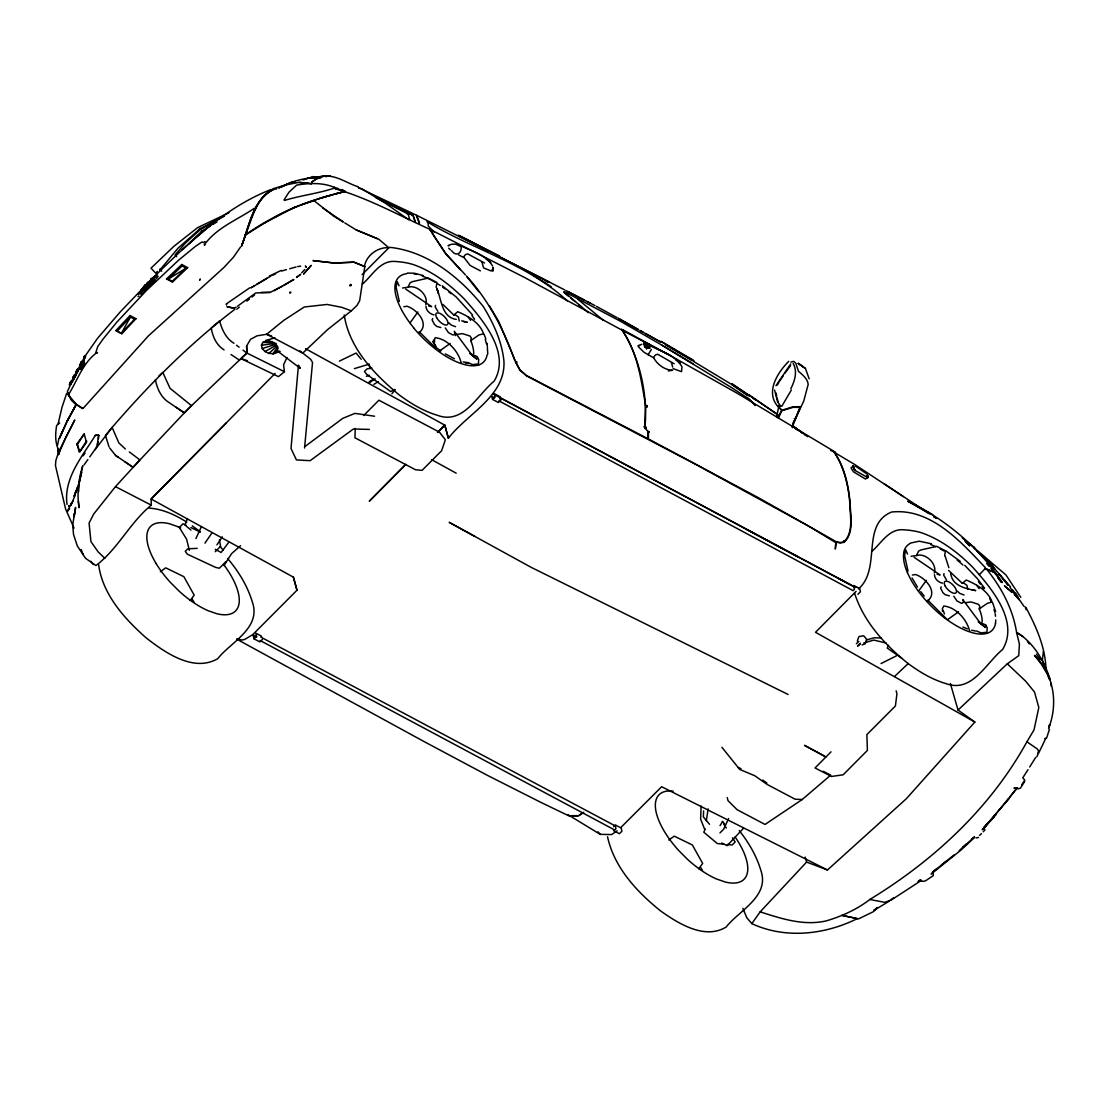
<?xml version="1.0" encoding="UTF-8"?>
<svg xmlns="http://www.w3.org/2000/svg" width="1109" height="1109" viewBox="0 0 1109 1109"><rect width="100%" height="100%" fill="white"/><g stroke="black" fill="none" stroke-linecap="round" stroke-linejoin="round"><path stroke-width="1.5" d="M147.442 285.47L146.055 286.843L148.745 281.852L147.539 283.155M648.1 431.886L647.864 431.027L648.003 438.734L526.387 375.48L519.996 369.935L515.685 361.881L498.8 321.624L489.36 305.779M78.587 491.869L79.155 483.164L81.65 472.282M645.701 405.658L645.688 406.462L645.632 404.91L644.648 427.811L644.468 426.979L644.426 426.022L644.606 427.575L648.474 432.08L648.377 438.928L758.417 497.719L836.172 541.705L840.04 542.537L843.741 541.927C854.29 532.486 849.771 514.271 849.688 501.573C847.983 483.774 843.602 465.974 833.455 451.016L736.792 393.043L669.919 355.379L622.454 330.413C640.045 358.886 647.919 394.402 644.981 427.769L646.02 428.531L645.798 426.729L644.981 427.769L645.84 427.7M647.088 406.393L647.074 407.197L646.159 406.462L647.018 405.658L646.159 406.462M150.02 280.757L151.531 278.803L148.703 284.223L151.725 278.733L152.543 280.716L154.054 279.413L153.181 277.402L149.992 281.076M355.268 428.448L354.935 437.792L415.515 469.759L422.099 470.327L441.618 450.725L445.361 439.788L439.483 432.177L378.918 400.21L363.655 415.528M703.605 810.929L703.383 816.931L709.51 824.292M144.53 285.97L146.028 284.625L143.491 287.758L145.736 284.639C140.496 288.492 146.568 286.995 143.255 289.546L142.063 289.38L140.649 292.804L143.338 287.633L140.649 292.804L141.883 289.019L146.028 284.625L142.202 288.853M74.261 516.544L75.592 507.409L72.681 524.973L73.513 534.399L77.325 545.975L85.601 558.34L95.915 565.521C117.526 549.565 130.072 522.394 151.295 505.149L151.115 499.022L275.046 373.497M487.766 354.228L487.142 343.346M304.559 448.008L312.53 362.491L310.7 359.316L299.957 350.846M701.11 806.035L700.638 819.204L704.603 829.172M97.426 444.446L98.507 434.686M98.133 441.632L96.414 447.468L89.76 456.88M98.465 438.637L98.812 435.657L97.592 435.088L98.798 435.657M81.29 369.422C79.072 370.032 85.961 365.027 84.312 361.797L83.23 361.659M459.278 321.055L458.433 317.022L455.494 314.942L453.789 315.011L442.796 304.337M967.769 589.364L966.937 585.33L963.998 583.237L962.293 583.306L948.639 570.497M146.055 286.843L146.374 284.278L148.495 281.838M79.113 451.89L77.089 443.697L79.834 451.876L86.433 442.38L84.27 434.118L77.089 443.697M81.068 475.539L81.498 472.656M706.35 820.618L708.138 808.849M148.703 284.223L150.172 282.781M77.159 445.097L77.394 443.628C74.885 449.145 85.462 431.553 83.508 434.686M57.529 445.263L58.888 438.512M792.505 427.686L793.892 420.824L792.186 426.896M364.806 266.59L353.979 262.181L334.225 262.999L312.96 260.601L334.239 263.027L353.979 262.181L364.806 266.59L359.663 300.775L357.001 305.419L351.373 310.811L327.405 329.747L302.702 353.175L266.659 334.266L257.025 335.833L250.523 339.326L246.628 345.98L246.863 353.036L187.795 409.221L133.038 467.291L115.53 455.383L109.722 448.008M58.112 423.874L62.007 407.28L66.665 393.362M74.941 375.092L75.883 374.925C74.76 379.777 72.002 379.278 74.192 375.397L74.968 375.799C77.478 374.828 75.869 370.725 76.771 372.555L76.729 370.794L77.547 371.113L76.327 371.335L77.547 371.279C77.394 372.693 73.333 380.304 74.067 376.076L74.871 376.381L73.541 376.603L74.275 377.046L73.236 379.999L72.459 379.569M645.771 406.268C641.113 380.207 637.814 352.149 621.969 330.122L524.654 277.527L431.249 230.007L430.625 230.492L436.087 239.322L446.012 253.85L465.517 274.99M78.503 368.618L79.294 369.034C80.139 366.247 74.941 376.81 77.769 368.909L78.559 369.297L80.111 365.679M73.638 516.489L74.414 513.287M435.56 305.322L435.158 306.791L437.903 311.435M944.05 573.616L943.648 575.086L946.393 579.744M84.838 357.68L84.09 357.264L85.435 356.599L84.797 355.712C83.827 359.621 83.702 355.254 85.629 356.017L81.553 364.944L80.403 364.944L81.109 363.697L81.816 364.085M73.236 379.999L72.612 379.181L73.749 378.807L72.917 379.763C74.303 375.521 73.804 382.605 69.423 384.823L72.612 380.872M436.17 287.453L436.904 282.476L428.254 278.068L412.312 281.672L410.108 282.809L407.987 287.273L402.581 287.966M944.66 555.761L945.395 550.785L936.758 546.363L920.817 549.981L918.612 551.118L916.491 555.567L911.071 556.274M81.04 364.847L82.454 361.437L81.747 363.558L80.943 363.142L81.844 361.326L82.634 361.686L81.442 362.13L81.29 364.293L82.246 362.38L81.331 361.991L80.777 362.99L81.733 363.308L80.777 362.99M857.299 641.002L858.921 636.566L863.661 635.748L866.794 639.352L865.186 643.788L862.095 644.911M473.695 353.577A50.667 21.903 44.8 0 0 471.852 343.43L470.771 340.615L471.311 337.954L470.022 336.041L462.55 333.643L457.116 334.35M982.2 621.872A50.667 21.903 44.8 0 0 980.356 611.724L979.261 608.91L979.815 606.263L978.526 604.35L971.054 601.937L965.606 602.658M76.895 372.042L77.367 370.947M84.686 358.165L83.993 360.203L83.466 359.288L84.215 359.718L83.147 360.189L83.466 359.288M241.499 246.24C249.123 226.652 252.381 200.161 272.856 189.667M73.222 377.102L73.998 377.517C74.303 375.133 71.045 382.868 70.172 385.294L69.992 383.714L70.976 383.811L69.992 383.714M80.403 366.275L79.654 365.859L80.389 364.223L80.832 365.734L78.018 371.058L77.173 370.656L78.448 369.921L77.131 370.101L77.38 372.388L77.228 370.739L76.576 371.862L77.325 372.333L76.576 371.862L77.228 370.739M70.81 384.033L71.697 381.676L70.934 381.246L70.477 382.203L71.281 382.577L70.934 381.246M1043.403 651.343L1042.377 660.146L1045.704 668.782M73.97 496.444L77.907 486.893M60.288 449.145L58.32 454.787L65.694 437.556L74.774 419.978L58.611 451.987L55.866 460.485L55.45 465.433L65.57 508.934L74.053 528.092M364.417 266.77C366.012 255.07 378.474 246.78 388.843 247.778L362.088 274.644M1037.719 753.538L1038.606 751.043L1037.386 749.032L1026.92 741.782L1034.018 729.902L1038.814 707.487L1034.517 692.044L1025.645 681.189L1007.305 663.792L958.037 710.051L974.866 722.042L906.33 798.73L827.48 869.983L806.603 862.067L805.162 857.091M73 501.157L70.699 505.413L74.941 495.889M80.389 364.223L80.264 366.192L79.501 365.734L80.555 365.776L79.654 365.859M71.336 503.347L67.372 511.401L69.576 508.615M81.47 362.296L81.844 361.326L82.26 362.657M349.876 285.401L351.151 285.373L350.68 284.472L349.931 285.817L351.151 285.373L350.68 284.472M187.463 518.624L184.981 524.959L190.984 530.116M82.815 465.725C78.351 479.06 76.881 493.796 79.03 507.756L78.434 501.296M792.367 426.896L799.977 407.336L792.963 407.35L781.748 410.829L778.338 418.204M81.137 365.429L81.109 363.697M82.634 466.334L79.155 483.164L74.4 495.737L77.935 486.823L74.539 494.988M251.674 218.334C255.985 207.009 261.585 193.825 273.771 189.265M833.982 452.125L833.455 451.016M251.091 219.762L241.61 245.838C249.206 226.264 253.143 199.967 273.438 189.459M74.871 376.381C74.026 375.008 72.224 378.474 73.749 378.807L73.651 377.199M80.541 368.964L81.026 369.574L80.971 365.318L81.747 365.679L84.034 361.95M67.691 393.03L71.392 400.002L76.147 404.591L67.039 421.365L59.553 438.041L67.039 421.365L76.147 404.591L71.475 400.058L67.607 392.974M790.8 388.788C794.682 381.052 797.787 371.598 793.157 363.447M83.12 364.542L83.577 365.72L83.12 364.542L83.937 364.861M73.069 378.377L73.596 377.129L74.414 377.476L73.901 376.45L74.663 376.88M425.801 304.725C429.017 295.479 416.845 284.195 407.987 287.273M934.305 573.02C937.521 563.774 925.336 552.49 916.491 555.567M59.553 438.041L62.853 430.32M433.924 340.283L435.282 337.718C447.44 338.98 458.267 351.04 461.15 362.685M146.374 284.278L147.261 283.1L146.374 284.569M705.213 829.019L703.799 832.207L717.301 843.533L723.914 844.185M648.779 347.616L649.333 346.382L648.779 347.616L645.244 346.729L644.371 344.317L645.992 344.22M794.709 420.658L795.985 417.746M151.531 278.803C149.271 281.284 160.625 271.372 151.06 279.302M67.372 391.643L70.186 385.419M73 379.209L75.828 372.998M77.173 370.656L78.24 370.406L77.173 370.656L77.422 369.602L78.24 369.921L77.658 368.964L77.131 370.101L78.434 369.339L77.658 368.964M70.061 382.827L71.295 382.203L70.061 382.827L70.824 383.243M195.933 538.558L201.464 526.498M74.081 375.438L74.858 375.812L73.541 376.603L74.081 375.438L74.968 375.799M77.88 370.545L78.434 369.339M286.968 357.486L283.557 364.861L284.417 371.695L278.47 376.658L241 358.609L247.418 360.688M728.641 818.525L723.65 829.241L719.963 832.901M1038.579 753.288L1045.773 738.372L1044.803 738.622M74.275 377.046L74.858 375.812M888.559 645.313L887.242 648.086L901.853 658.289M261.433 345.246L262.764 342.473L265.924 341.031L270 341.309L273.895 343.18L276.598 346.16L277.43 349.474L276.099 352.246L272.939 353.688L268.877 353.411L264.996 351.539L262.265 348.573L261.433 345.246L275.975 343.319M1036.846 756.685L1037.982 754.37M276.099 352.246L278.123 348.143M432.718 318.546L432.08 319.822L434.423 324.382L436.766 326.434L440.827 327.529M941.208 586.855L940.584 588.117L942.913 592.677L945.27 594.743L949.332 595.824M795.375 418.925L803.734 401.084L808.211 384.366C807.394 378.363 802.583 374.967 798.508 371.293L795.818 363.295L793.697 361.354L790.883 362.13M80.583 363.78L81.29 364.293C79.709 364.196 81.096 360.938 82.246 362.38M73.541 376.603L74.192 375.397M77.131 370.101L77.769 368.909M80.707 364.639L81.914 363.225M67.025 421.365L76.161 404.591L82.621 408.583M76.022 372.083L76.729 370.794L76.077 372.333C78.143 373.081 74.83 372.139 76.729 370.961L77.547 371.279M80.527 363.821L81.082 362.823M84.09 357.264L85.033 357.098L84.797 355.712M80.888 364.265L82.454 361.437M794.765 420.159L800.615 406.643L792.921 406.823L781.554 410.316L778.227 417.386L776.577 416.582L778.809 406.49M240.528 247.03L233.403 257.26L223.727 267.671L148.495 335.805L83.757 407.668M777.326 385.045L778.865 382.411M791.327 390.035L781.831 406.227L778.532 405.464M1035.709 757.364L1029.707 766.971M141.148 290.572L141.883 289.019L141.176 290.253M641.848 344.275L638.285 345.717L638.382 346.784L644.079 352.329L653.27 357.625L655.474 354.949L657.748 354.256L674.203 363.766M648.113 354.741L651.33 349.487M1024.758 781.291L1020.474 788.139L1018.353 788.804L1013.931 787.972L1016.648 788.236M1021.777 784.798L1024.771 780.015L1022.748 777.866L1027.974 769.688M720.032 825.623L722.624 821.492M85.338 356.46L84.284 356.654M224.018 565.576L231.587 553.613L240.542 545.711M1026.92 741.782C990.448 808.004 933.917 860.404 869.816 899.482C856.841 909.546 841.911 916.2 826.219 920.9C803.623 926.07 781.512 918.696 760.178 911.861L751.791 923.631C785.366 939.226 824.819 934.735 857.312 918.626L841.939 915.355L858.518 918.89L873.185 911.778L876.914 908.451M775.981 385.655L790.717 363.974M305.543 348.711L444.792 425.149L448.396 438.249C466.861 413.851 506.217 396.121 503.902 360.688C501.781 341.253 493.422 323.079 483.302 306.569C460.124 277.61 427.686 251.341 389.703 247.321L388.843 247.778L378.876 239.294L356.211 229.923L344.76 222.881M95.249 435.532L96.261 435.061L95.249 435.532C82.468 456.243 63.352 478.242 67.025 504.443M779.627 381.094L783.273 375.674M204.957 543.147L211.722 533.221M216.934 544.852L222.257 536.853M146.984 283.724L148.745 281.852M144.433 288.201L143.352 289.782L142.063 289.38M79.876 451.321L86.613 440.897L86.433 442.38M83.147 455.827L85.074 453.068M85.504 355.504L97.592 338.259L120.326 311.809L141.12 290.114M76.646 371.903L77.63 372.028M84.048 464.934L87.861 459.556M272.939 353.688L277.86 346.812M410.094 322.788L417.913 312.003M918.599 591.097L926.403 580.298M858.449 588.976C881.877 568.487 860.376 525.028 891.511 512.053C930.576 507.742 960.727 541.622 985.152 567.434L985.236 568.57L979.233 574.781M156.369 278.747L158.157 276.293M190.235 600.454L194.172 595.131L183.858 576.666L165.712 567.836L160.334 571.745M698.725 868.749L702.662 863.426L692.349 844.961L674.217 836.144L668.838 840.054M785.089 372.957L790.523 365.665M228.787 542.273L221.093 552.49L215.271 549.302M1017.591 787.737L984.085 828.035M1009.661 797.26L1015.525 789.58M94.986 449.741L112.369 427.131M391.934 393.75L395.081 389.786M129.337 451.959L139.914 459.916L115.475 486.643L93.794 513.911L89.08 523.004L90.91 541.525L98.049 551.755L104.828 558.298M155.496 279.815L140.885 294.842M156.549 272.37L157.353 271.4M1009.051 798.605L984.224 827.453M999.015 810.152L1002.245 806.285M1004.394 803.692L1008.691 798.535M141.578 289.38L143.103 287.591M418.855 332.908C430.306 323.98 416.832 309.342 407.017 306.236L403.842 306.708M927.346 601.203C938.81 592.275 925.336 577.637 915.507 574.531L912.333 575.017M986.941 824.001L983.628 827.744L984.931 829.962L983.239 831.792M993.581 816.529L995.799 814.034M112.55 426.923C149.59 384.033 189.833 343.665 234.942 309.245M144.932 288.035L143.352 289.782L141.897 289.56M159.835 270.097L177.939 248.277L200.396 228.399L199.135 229.23L224.42 216.227M996.132 814.574L982.227 829.74L994.329 816.598M170.689 403.676L184.385 412.908L191.58 405.7L170.024 388.302L162.801 372.388L158.961 375.979M301.69 272.828L304.809 269.459M760.178 911.861L806.603 862.067M115.946 330.579L130.03 315.538L136.005 318.699L121.838 333.698L115.946 330.579L121.838 333.698M117.609 330.704L130.405 317.035L130.03 315.538M743.46 828.312L727.13 845.696L721.668 842.992M134.508 319.212L121.63 332.852L130.405 317.035L134.508 319.212L136.005 318.699M80.999 364.736L80.195 364.417M226.416 422.848L151.129 499.022L293.386 577.137L296.99 590.224L252.686 634.695L244.784 639.38L241.998 640.059L237.09 638.812M405.658 464.505L369.283 501.226L405.825 464.421M262.459 639.352L259.908 641.931L253.989 638.798L253.254 635.707L256.193 637.259M856.079 591.388L815.517 632.282L974.866 722.042M831.015 751.847L815.032 767.969L831.528 776.452L843.131 774.817L867.404 750.433L866.864 734.615L895.407 705.976L896.931 693.901L896.169 690.81M437.487 432.51L444.792 425.149L448.396 438.249M253.989 638.798L256.567 636.219L255.819 633.142L261.682 636.247M857.895 594.327L860.459 591.749L859.725 588.657L853.861 585.51M362.31 284.154C372.25 275.85 380.027 260.116 395.109 261.461C402.04 261.918 408.958 262.888 415.487 265.342C433.938 272.37 449.866 284.694 463.798 298.473C482.165 318.935 511.249 352.676 494.115 381.191C477.494 394.693 463.576 424.955 437.584 415.362C423.555 411.203 410.926 403.634 399.268 394.956C374.412 374.357 349.224 348.184 344.22 315.025M225.986 561.57L219.332 568.238L215.52 567.364L187.379 554.195L185.258 551.381L187.809 548.816L197.166 548.345M500.963 399.947L498.398 402.525L492.521 399.365L495.085 396.786L494.351 393.695L500.201 396.828M871.993 551.256C881.392 543.105 889.141 528.411 903.599 529.769C910.531 530.213 917.448 531.183 923.977 533.651C942.428 540.665 958.37 552.989 972.288 566.782C990.67 587.243 1019.739 620.971 1002.605 649.5C985.998 662.988 972.08 693.25 946.074 683.657C932.059 679.498 919.43 671.943 907.758 663.265C884.885 644.745 863.661 621.761 854.582 593.218M613.624 826.662L615.329 824.957L621.22 828.063L621.955 831.168L619.39 833.732L613.513 830.613M215.243 551.686L220.58 546.363L219.416 539.764M437.847 432.108L444.792 425.149M620.846 827.508L661.643 786.738L827.48 869.983M788.735 361.326C776.3 373.844 763.574 395.151 781.055 409.54L779.558 407.516M836.643 542.149L836.075 542.994L836.643 542.149L840.303 542.98L844.06 542.329C854.651 532.791 850.229 514.562 850.035 501.781C848.233 484.453 844.462 466.875 834.356 452.361L854.637 464.449L903.336 496.61M188.364 244.091L202.337 230.714L201.394 231.393L209.906 226.222M172.477 282.088L172.311 281.27L186.118 268.115L187.657 267.643L181.765 264.51L166.502 278.927L172.477 282.088L187.657 267.643M181.765 264.51L182.084 265.98L168.208 279.094L166.502 278.927M856.37 643.747L858.851 641.404M857.95 645.577L860.445 643.234M857.728 646.297L860.21 643.941M894.741 676.268L908.326 663.459M974.742 837.253L960.99 850.062L931.186 874.017L933.043 872.298L933.321 875.625L925.696 880.712L923.409 881.378L919.209 880.477L921.357 880.421L890.777 900.342M979.566 835.354L981.451 833.594M974.27 837.198L959.23 850.603M82.634 553.654L82.995 554.542L81.179 549.426M268.877 353.411L277.236 345.897M962.543 847.415L966.383 843.963M971.526 839.347L974.09 837.045M152.363 278.567L157.395 274.727L149.978 284.181L138.403 294.592L149.202 281.631C185.536 246.032 222.701 208.409 270.998 189.514M69.423 384.823L70.186 383.492L69.604 384.657L70.726 384.518M210.932 224.822L182.236 249.65L182.819 249.151M727.241 797.565L728.017 800.684L737.125 809.709L765.03 824.444L802.251 799.492L830.683 775.136L823.183 771.282M877.302 907.481L873.698 910.531L889.03 901.284M954.253 854.803L933.21 871.729M453.789 315.011L457.74 311.726C468.164 316.148 479.532 322.483 483.593 333.726L478.908 334.987L470.771 340.615M962.293 583.306L966.23 580.035C976.655 584.443 988.036 590.778 992.084 602.035L987.412 603.282L979.261 608.91M236.785 309.189L239.322 307.165M246.933 301.08L249.47 299.042M252.006 297.018L254.543 294.98M932.6 871.91L936.343 868.985M941.319 865.075L946.296 861.166M305.335 446.248L342.75 418.37L354.894 413.394L374.551 416.222M237.437 306.278L255.749 292.97L270.083 292.388L282.767 286.011M439.33 351.165L450.129 343.471M947.835 619.46L958.62 611.766M1007.305 663.792L1018.769 655.641L1019.393 643.941L1016.62 632.684C1012.947 608.841 1001.302 587.229 986.192 568.695L985.236 568.557L993.997 572.216L985.236 568.557M893.563 897.833L889.515 900.688L884.677 902.324L869.816 899.482M617.075 830.835L611.655 834.578L600.219 834.356L567.794 814.588M226.472 303.811L226.499 304.725L226.472 303.811L249.733 287.813M917.975 881.669L920.664 879.853M369.491 382.633L375.216 378.807M583.182 812.745L578.219 816.044L568.834 815.85L541.123 802.5L487.849 775.579L423.583 741.311L236.855 639.228M578.829 815.503L583.694 812.273M336.36 193.618L344.303 191.594L343.804 191.081L345.509 191.4C309.48 199.578 274.921 213.718 244.756 235.358L264.968 222.826M369.131 381.801L373.511 379.126M373.913 384.338L378.28 381.648M644.662 347.02L649.07 344.317L650.068 348.337L644.662 347.02L643.664 343L649.07 344.317M212.748 224.503L217.004 221.911M253.822 286.108L250.911 287.855L270.956 275.989M256.733 284.375L266.909 278.276M284.223 285.221L293.843 279.482L274.048 290.752M216.574 220.137L199.994 229.91L185.577 242.885L175.028 254.973L176.622 256.664M418.731 332.27L419.368 331.896L435.851 348.101M927.235 600.565L927.873 600.205L946.49 618.85M264.635 223.006L294.828 207.036M275.489 216.865C296.699 204.444 320.751 197.998 344.303 191.594L342.626 190.055L335.001 188.613M264.996 351.539L276.501 345.093M59.664 422.986L56.656 425.412C55.381 433.148 54.937 441.257 58.015 448.66M282.518 186.672C293.206 180.088 306.029 178.313 318.269 176.788L313.93 178.05M394.776 389.453L390.673 391.546L366.622 374.274L364.487 371.46L367.051 368.895L371.765 367.98M881.045 663.556L896.391 655.849M80.999 363.114L82.218 362.518L81.442 362.13M281.187 270.444L269.418 276.03M339.409 361.104L356.086 353.05L361.187 359.261M272.495 275.282L275.545 273.854M278.886 187.878L287.578 183.914M278.941 187.865L290.613 182.541L294.952 181.834L292.055 182.32M910.239 543.147L919.181 541.192L931.588 543.826M228.911 212.776L197.596 227.65L173.905 246.309L150.99 268.17L156.175 273.632M454.357 334.474L453.026 335.043L448.438 332.603L445.305 327.917M962.862 602.769L961.531 603.338L956.928 600.898L953.795 596.226M80.652 366.095L81.747 365.679M233.736 308.15L227.22 306.749L233.736 308.15L236.134 307.235M301.69 204.763L313.958 200.66L333.587 216.061L343.36 222.022L322.788 207.979M273.188 353.91L280.161 351.442L277.375 350.971L300.289 368.327L298.46 365.138L291.015 448.466L296.422 459.93L310.118 460.679L353.369 429.017L369.408 429.405M303.007 180.005L313.334 176.525M138.015 296.519L138.972 296.2M366.386 376.311L369.436 375.327M262.265 348.573L276.183 344.15M368.313 364.417L354.367 368.632M273.521 188.613L285.443 184.967L298.945 182.375L309.965 183.429M1045.565 738.483L1046.536 738.192L1049.405 729.542L1048.726 728.585L1049.627 724.634L1049.142 726.894C1058.236 702.371 1053.55 673.884 1034.503 655.447L1041.462 664.263L1047.464 674.383L1049.086 679.055M319.503 198.483L330.524 195.323M866.295 639.99L874.128 637.8L881.198 637.98M281.672 270.998L286.455 269.667M289.657 268.766L296.048 266.992M265.744 340.435L275.032 337.871M863.8 642.943L873.823 640.073L886.202 643.068M976.128 837.988L978.554 837.42M867.335 475.761L867.654 477.411L866.697 477.397L867.834 477.646L867.335 475.761L867.834 477.646L854.997 470.396L852.641 465.919L853.958 466.39M465.475 363.197L468.553 362.698L463.118 361.908M837.087 542.426L835.77 542.648L809.806 526.761L694.525 463.742L526.442 375.826L519.802 370.032L515.38 361.784M449.297 245.519L448.022 245.713L451.557 244.23L455.716 244.16L461.15 246.683C461.926 253.309 456.118 257.163 451.64 250.703M668.242 370.933L672.567 370.281C664.887 370.046 657.166 364.598 653.742 357.763M577.637 815.669L572.48 815.642M638.285 345.717L639.533 345.537M622.454 330.413L623.494 330.274M297.642 266.548L300.636 266.188M326.212 176.844L325.339 176.109L307.637 178.161L320.432 176.678M430.625 230.492L431.249 230.007M319.683 176.65L325.339 176.109M270.083 292.388L261.031 292.443M322.026 176.567C335.126 173.877 346.382 183.124 358.249 186.811M272.426 189.182L276.765 188.932M407.308 273.064L414.461 273.23L423.097 275.517M646.935 347.464L645.244 346.729L648.308 347.394L647.115 347.699L646.602 346.008M324.895 176.262L330.26 176.081L326.878 176.068M262.764 342.473L274.256 342.598M747.397 394.582L749.116 394.832L747.397 394.582L749.116 394.832L777.659 414.655M802.251 799.492L795.139 799.215L767.22 784.493L754.744 775.718L739.703 769.424L721.917 747.3M834.356 452.361L835.562 452.43L830.724 450.517M298.945 182.375L308.413 183.29M727.213 844.504L732.176 844.989L735.156 841.994L732.494 837.808M455.563 326.684L451.28 325.131L449.006 322.941M964.068 594.992L959.77 593.426L957.511 591.236M265.924 341.031L272.551 341.766M255.264 208.561L254.113 208.423C237.922 219.457 217.988 227.137 205.803 242.926L204.915 241.512L203.599 242.649L201.977 241.928L195.267 246.503L178.535 260.227L146.54 290.406L116.611 322.386L103.151 338.966L97.758 346.535L95.443 353.702C82.593 363.78 76.951 381.205 68.37 394.859L76.41 404.508L83.092 408.445M468.081 362.671L472.573 364.598L478.45 363.932L478.686 359.427L477.272 356.821M976.585 630.966L981.063 632.906L986.941 632.241L987.176 627.722L985.776 625.129M149.202 508.102C162.787 509.059 175.472 514.923 186.797 522.173M339.52 189.93L344.137 190.887L342.626 190.055M971.623 630.217L975.518 631.035M463.382 321.485L467.249 322.317L461.76 320.834M971.886 589.794L975.74 590.612C965.482 588.422 952.354 586.148 950.663 573.367M852.461 467.541L851.171 467.249L851.379 468.705L853.57 471.907L865.533 479.046L866.503 478.256M335.556 188.863C368.354 198.303 398.741 215.271 429.821 229.313L445.513 253.517L460.304 269.653M428.587 305.932L431.623 306.652L405.658 289.047M937.091 574.24L940.113 574.947L914.149 557.342M434.035 314.901C430.029 314.207 426.036 310.575 425.953 306.375M942.525 583.209C938.519 582.516 934.54 578.884 934.457 574.684M456.312 319.406C441.687 317.437 441.534 299.555 436.946 288.756L438.402 293.344L436.752 288.09M334.322 187.338C322.331 182.347 309.231 183.11 296.671 185.078L288.936 192.245L284.001 200.008L284.639 200.396C301.274 195.295 318.63 193.479 335.168 187.823L334.322 187.338L337.968 188.461M350.208 285.082L351.151 285.373M84.159 434.728L84.27 434.118M178.078 526.747L169.4 523.725A60.246 25.992 44.9 0 0 155.537 523.49A59.65 25.715 44.9 0 0 156.05 563.4M271.553 335.999L266.659 334.266L283.724 320.39L304.268 306.999L327.086 304.448L341.586 307.29L351.373 310.811M477.217 356.627L470.535 353.743M985.707 624.922L979.039 622.038M962.945 627.056L967.381 628.886M460.72 245.796C471.755 251.188 485.992 254.737 492.535 265.897M356.211 229.91L377.365 238.685M737.873 767.4L740.978 768.676M75.897 375.036L75.093 374.703L75.703 375.507M650.928 346.05C661.726 351.678 675.866 355.559 681.993 366.857L681.522 371.654L673.108 368.645M480.391 270.859L470.119 265.425L463.895 257.399M73.596 377.129L74.455 377.531M186.187 525.292L183.054 523.795L179.325 527.44L186.603 539.224L189.334 550.286M190.859 527.537L200.23 532.015M375.951 197.485L413.047 215.382L415.431 222.355L413.047 215.382L387.582 203.099M68.675 505.912L69.52 506.328L68.758 505.829M567.254 300.886C527.496 263.859 472.753 249.594 426.951 221.675M454.44 358.762L445.402 353.91M788.083 694.47L531.169 567.351L449.187 522.325L474.902 536.451M284.417 371.695L246.863 353.036L242.996 350.111M375.507 197.319L406.324 213.08L408.486 214.98L409.651 219.319M500.727 257.44L540.79 277.694M500.45 257.302L540.707 277.694M459.223 235.552L499.771 256.248M458.364 235.191L498.911 255.888M542.19 278.456L549.634 282.254M566.02 290.627L584.221 300.026M564.315 291.639L620.25 321.153L661.408 344.871L730.942 387.207L748.159 398.367L755.395 405.423L748.159 398.367M564.828 289.99L541.164 277.902L543.812 279.62M567.794 291.501L590.584 303.325M458.447 235.843L488.459 251.175M484.189 248.984L416.61 215.285L419.535 223.034M115.475 486.643L151.295 505.149M587.299 301.62L594.978 305.613M458.613 254.876L463.285 257.33L465.433 254.613L467.693 253.892L484.522 262.999M681.231 494.364L855.663 587.507M536.465 417.123L492.701 393.764M837.766 578.066L850.062 584.554M583.209 442.047L853.75 586.606L854.401 589.35L853.112 590.653L498.856 400.834M182.084 265.98L186.118 268.115L168.208 279.094L172.311 281.27M680.15 493.852L499.618 397.438L500.145 399.545M260.865 637.107L615.315 825.942L615.966 828.686L614.677 829.989L260.102 640.503M745.511 528.91L797.745 556.815M494.711 397.84L491.786 396.273L492.521 399.365M825.9 757.003L804.482 745.345L824.625 756.144M622.842 329.83L669.919 355.379M990.947 568.404L1002.3 582.572C979.081 547.402 945.825 519.483 907.952 501.24L927.914 512.815M596.517 306.417L616.992 317.604M907.952 501.24L932.627 514.701M431.526 459.625L456.173 473.169M642.929 332.132L639.921 330.454L661.089 342.293L645.951 333.809M618.281 318.297L638.41 329.609M618.434 318.394L638.507 329.678M1017.313 632.754C1033.74 642.735 1044.706 661.796 1050.334 680.025M660.867 341.198L693.666 360.383M661.505 341.863L694.04 361.174M665.497 344.844L692.266 360.73M661.408 344.885L693 363.71M855.316 466.002L866.406 473.626M693.721 361.548L732.092 384.698L747.826 395.414M1016.62 632.684L1023.357 636.746M805.425 368.451L798.3 363.447L805.425 368.451L809.168 378.793M73.305 378.044L74.053 378.502M80.805 364.473L81.553 364.944M533.817 275.67L551.131 286.635M544.741 280.272L547.901 282.24M73.014 378.335L73.749 378.807M804.912 434.811L807.768 436.655M933.667 516.572L936.551 518.444L933.792 516.642M929.605 513.897L884.233 483.857M945.908 550.896L960.172 561.293M224.087 349.889C216.463 345.329 212.498 336.415 211.278 327.904L219.61 320.903C221.966 329.609 225.917 338.481 233.971 343.291M231.032 354.52L239.364 360.092L246.863 353.036L246.628 345.98M115.53 455.383L118.219 457.213M124.957 461.788L133.038 467.291M192.231 525.86L200.258 531.71M798.3 363.447L803.138 366.746M750.169 396.273L731.871 383.783L777.811 414.6M752.845 398.103L755.645 400.016M170.273 403.274C161.595 398.602 157.159 389.093 155.44 379.777M175.915 407.128L184.385 412.908M732.092 384.698L748.256 395.788M792.88 426.272L805.481 435.061M794.183 427.201L802.486 433.037L792.893 425.704M762.701 780.071L766.86 782.996M408.611 219.665L385.391 203.224L362.033 188.89L358.373 187.629L416.208 215.118L419.133 222.854M442.214 285.734L456.243 297.032L472.614 315.053M436.378 347.672L440.869 350.957M125.372 448.979L118.871 442.935L112.106 427.436L105.466 435.49L109.015 446.844M236.55 345.246L239.128 347.2M794.294 418.509L795.222 419.216L794.723 418.495M978.221 621.816L985.457 627.431L980.55 623.466M469.731 353.508L476.967 359.136L472.406 355.615L454.316 331.3L455.522 335.611M962.238 537.865L975.019 547.985L974.451 548.622L974.035 547.181M577.484 298.973L603.227 320.196M563.968 291.819L588.338 312.655M564.148 292.637L568.071 295.895M571.066 298.279L575.003 301.537M578.551 304.587L581.546 306.957M792.242 425.87L797.08 429.904M975.282 548.83L1005.974 574.975L1020.779 597.335M981.507 554.971L985.083 558.132M978.207 552.102L983.212 556.746M976.96 550.937L981.964 555.581M965.953 542.121L969.723 545.614M964.885 541.012L969.807 545.642M965.953 542.149L969.585 545.628M964.747 565.327L977.376 578.635L984.529 588.158M448.688 248.166L450.504 249.941M722.319 821.436L724.51 823.64M989.2 562.873L991.598 565.327M434.146 232.114L428.379 226.167L427.88 222.16M983.475 556.053L1010.465 586.813M991.072 563.4L992.818 565.23M987.065 563.719L989.422 566.2L987.107 563.76M159.793 269.14L161.706 271.178M306.458 267.241L305.349 265.994L306.361 267.324M597.973 831.792L600.219 834.356M991.585 565.327L994.787 569.028M751.791 923.631L746.745 917.6L742.864 908.257M739.246 830.586C748.644 842.41 756.463 855.677 760.802 870.205C770.076 896.349 739.467 910.142 726.145 927.055C704.7 940.044 678.458 923.603 660.659 910.96C636.871 891.913 614.123 867.404 607.538 836.754M227.636 558.534C238.477 571.26 247.459 585.815 252.297 601.896C261.585 628.054 230.977 641.848 217.641 658.76C193.382 672.622 164.908 652.494 145.889 637.661C124.139 618.337 102.416 594.216 98.549 564.245M1008.053 584.997L998.973 573.949L1008.053 585.081M1012.545 589.891L1023.94 606.276M920.733 591.624L924.241 596.074M466.681 276.224C488.806 300.525 503.736 329.706 514.756 360.397M466.667 276.418L478.741 291.709M220.22 546.46L223.186 550.327M1012.933 591.333L1015.775 595.089L1010.063 587.451M90.841 561.265L93.336 564.55M995.023 572.327L998.211 576.555M980.897 623.91L962.806 599.609L963.61 602.478M976.779 585.4L979.095 588.643M468.275 317.105L470.604 320.335M1027.433 641.376L1029.249 643.913M1036.388 654.171L1040.173 659.633M780.306 405.769L778.352 402.803L777.076 397.812M723.609 823.862L726.27 828.049M917.503 587.105L912.055 577.969M700.652 867.46L702.482 870.371M192.162 599.151L193.992 602.062M436.281 346.951L432.76 341.225L434.88 344.871M1015.553 593.024L1018.09 597.294M1042.765 663.653L1045.621 668.838M1025.95 607.51C1035.875 626.155 1044.928 646.145 1045.912 667.549M621.456 329.068L621.969 330.122M989.685 598.486L991.404 602.104M907.398 572.591L909.685 577.415A59.623 25.757 44.9 0 0 922.619 596.628A60.302 26.145 44.9 0 0 944.494 617.838M429.821 229.313L430.237 230.298M992.597 602.672L995.646 611.655M646.187 348.351L646.478 349.113M484.106 334.377L485.894 339.021M943.08 610.283L944.466 613.929M1025.16 606.803L1026.13 609.7M948.847 567.697L945.242 556.385M67.774 392.586L68.772 395.761M950.371 683.504L958.037 710.051M671.444 362.615L672.692 367.134M481.902 261.863L483.566 267.893L490.968 270.915L492.174 270.721L492.091 269.626M293.4 577.124L296.99 590.224M774.567 390.035L777.728 402.373M369.061 363.96L370.24 368.701M57.696 448.438L58.527 451.807M82.759 553.543L82.995 554.542M969.654 630.993C966.771 619.335 955.93 607.275 943.787 606.013L942.414 608.578L942.456 611.267M907.55 554.084L905.679 549.842L904.597 555.609L908.035 571.08M399.06 285.789L397.188 281.547L396.107 287.3L399.351 301.482M57.834 449.699L58.638 454.302M776.148 393.043L776.66 396.149M1050.805 683.172L1051.29 686.332M434.451 339.396L434.589 341.988M77.2 371.487L77.214 372.277M673.191 791.161A60.246 25.992 44.9 0 0 664.028 791.784A59.65 25.743 44.9 0 0 655.336 805.689A59.65 25.715 44.9 0 0 664.541 831.708A60.246 26.006 44.9 0 0 678.597 850.395L687.358 859.198A59.997 25.867 44.9 0 0 716.539 878.993L725.217 882.002A60.246 25.992 44.9 0 0 743.806 879.506A59.65 25.729 44.9 0 0 747.771 868.347A59.65 25.715 44.9 0 0 738.566 842.327A60.246 25.978 44.9 0 0 735.101 836.948M471.977 315.691A59.623 25.687 44.9 0 1 474.583 319.295M485.201 339.493A59.623 25.687 44.9 0 1 486.449 343.818M448.688 291.778A60.302 25.881 44.9 0 1 451.016 293.705M406.67 273.687A59.609 25.701 44.9 0 0 403.69 274.353A60.302 26.006 44.7 0 0 395.192 284.417A59.664 25.757 44.9 0 0 398.893 304.296L401.181 309.12A59.623 25.757 44.9 0 0 414.128 328.333M413.823 273.868A59.609 25.701 44.9 0 1 416.554 274.394M422.335 276.113A59.609 25.701 44.9 0 1 430.625 279.759M431.831 280.397A59.609 25.701 44.9 0 1 435.435 282.435M437.833 283.918A59.609 25.701 44.9 0 1 440.245 285.484M442.643 287.148A59.609 25.701 44.9 0 1 445.028 288.881M478.686 364.958A59.609 25.729 44.9 0 1 464.408 364.57L459.916 363.156A59.664 25.77 44.9 0 1 436.017 349.46A60.302 26.145 44.9 0 1 414.031 328.361M487.101 354.825A60.316 26.034 45 0 1 478.714 364.986M944.508 617.768A59.664 25.77 44.9 0 0 968.407 631.451L972.898 632.865A59.609 25.729 44.9 0 0 987.176 633.253M978.512 581.754A59.664 25.77 44.9 0 1 980.342 584.124M982.103 586.522A59.664 25.77 44.9 0 1 983.766 588.934M994.024 609.437A59.664 25.77 44.9 0 1 994.801 612.293M995.106 613.651A59.664 25.77 44.9 0 1 995.522 616.285M995.73 619.917A59.664 25.77 44.9 0 1 995.438 623.189M957.178 560.087A60.302 25.881 44.9 0 1 962.931 565.008M907.453 572.715A59.623 25.757 44.9 0 1 903.793 552.878M930.825 544.644A59.623 25.757 44.9 0 1 935.539 546.571M940.321 548.927A59.623 25.757 44.9 0 1 943.925 550.965M995.591 623.119A60.316 26.034 45 0 1 987.204 633.294M903.683 552.712A60.302 26.006 44.7 0 1 909.63 543.798M178.05 526.678A59.997 25.867 44.9 0 1 180.725 527.912M156.022 563.4A60.246 26.006 44.9 0 0 170.107 582.1L178.854 590.903A59.997 25.867 44.9 0 0 208.048 610.685L216.726 613.707A60.246 25.992 44.9 0 0 235.316 611.198A59.65 25.715 44.9 0 0 230.076 574.032A60.246 25.978 44.9 0 0 223.699 564.606M852.863 466.14L854.984 470.493L852.863 466.14M493.061 267.491L493.02 270.804L493.061 267.491M199.634 280.161L200.147 279.218L199.634 280.161M867.682 476.399L867.654 477.411L867.682 476.399M204.5 244.424L204.472 245.311L205.151 244.022L204.5 244.424M153.43 277.444L151.226 279.191L153.43 277.444M152.571 280.341L154.054 279.413L153.125 278.054L153.791 279.343L152.571 280.341M836.172 542.093L836.075 542.994C836.047 537.324 834.259 559.893 836.172 542.093M867.252 475.04L867.709 475.775L867.252 475.04M289.906 292.291L289.796 293.136L290.932 292.402L289.906 292.291M311.075 265.467L303.727 273.881L311.075 265.467M96.746 352.593L96.331 353.244L97.467 352.704L96.746 352.593M312.405 181.613L310.811 184.039L312.405 181.626L316.481 178.799L321.277 177.398L316.495 178.799L312.405 181.626M300.525 274.394L296.505 277.444L300.511 274.394M649.222 431.748L648.474 432.08L649.222 431.748M843.713 541.109L843.741 541.927L843.713 541.109M516.475 361.673L515.685 361.881L516.919 362.546L516.475 361.673M79.474 368.562L78.67 368.23L79.474 368.562M256.595 636.843L252.686 634.695L256.595 636.843M489.762 261.613L485.922 258.494L490.733 262.542L489.762 261.613M1011.824 592.151L1004.477 585.857L1011.824 592.164M1016.731 596.351L1014.278 594.244L1019.143 599.719L1016.731 596.351M679.318 362.504L675.589 359.302L680.316 363.447L679.318 362.504M1001.399 582.294L997.698 577.248L1001.399 582.28M436.599 317.562A7.943 3.424 44.9 0 0 447.204 324.798A7.943 3.424 44.9 0 0 441.853 314.485A7.943 3.424 44.9 0 0 436.599 317.562M945.09 585.871A7.943 3.424 44.9 0 0 955.708 593.093A7.943 3.424 44.9 0 0 950.358 582.779A7.943 3.424 44.9 0 0 945.09 585.871"/></g></svg>
